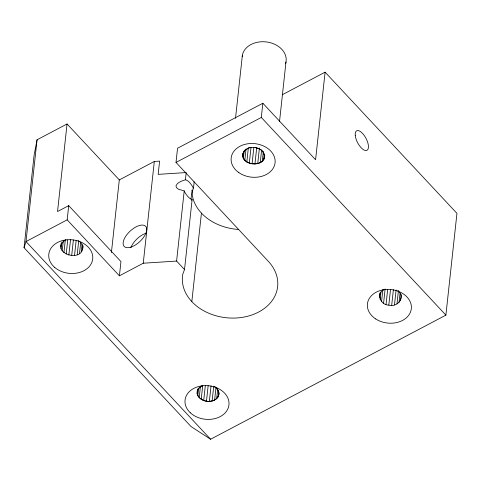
<?xml version="1.0" encoding="UTF-8"?>
<svg xmlns="http://www.w3.org/2000/svg" width="481" height="481" viewBox="0 0 481 481"><rect width="100%" height="100%" fill="white"/><g stroke="black" fill="none" stroke-linecap="round" stroke-linejoin="round"><path stroke-width="0.72" d="M262.812 151.509C272.967 169.12 233.772 166.931 244.619 150.505M397.715 290.939C406.553 296.633 397.204 307.96 388.816 305.128C380.05 305.237 375.396 292.045 385.059 289.303M214.851 386.712L214.129 386.435L216.859 388.383L218.969 392.532L218.152 396.825C213.047 404.172 199.465 402.375 197.096 393.536L197.913 389.249L201.443 385.972M82.96 246.206C83.009 264.929 47.775 251.425 65.855 239.797M191.041 199.032C191.24 193.128 194.222 187.728 194.053 181.758M282.215 94.781L325.102 72.162L456.95 213.372L445.893 315.133L210.588 439.249L191.059 426.575L24.05 247.715L34.079 155.411L37.055 139.797L67.051 123.972L119.3 179.924L111.4 252.645M37.055 139.797L25.998 241.558L24.05 247.715M67.051 123.972L57.54 211.538L68.717 205.64L120.965 261.592L119.408 275.823L143.254 263.221L176.593 261.075L184.518 269.558L182.822 274.08A47.847 36.49 6.2 0 0 241.823 317.436A47.847 36.49 6.2 0 0 268.302 261.279L176.004 162.434L177.549 148.238L262.848 103.247L315.59 159.728L325.102 72.162M60.774 246.549L61.099 243.572M61.123 248.749L61.851 242.051M62.199 250.841L63.33 240.422M119.408 275.823L67.178 219.841L68.717 205.64M63.931 252.681L65.302 240.025M66.192 254.142L67.731 239.995M68.837 255.122L70.539 239.49M71.687 255.555L73.383 239.929M74.543 255.417L76.16 240.53M77.207 254.714L78.662 241.318M79.503 253.493L80.718 242.328M81.277 251.834L82.083 244.39M82.401 249.861L82.888 245.394M143.254 263.221L154.311 161.454L159.608 161.117L158.171 174.369L186.207 172.559L185.419 179.792C181.89 180.94 177.453 182.149 175.95 185.913L176.527 187.698L178.613 189.267L184.217 190.891L184.878 192.268A11.039 4.732 62.2 0 0 191.468 199.332L192.129 199.477L184.518 269.558M176.593 261.075L184.217 190.891M191.829 301.617L201.443 213.107M197.096 393.536L197.577 389.069M219.095 393.248L218.278 396.23L216.684 398.653C211.045 403.21 201.665 401.96 197.805 395.701L198.611 388.257M199.206 397.691L200.421 386.526M201.214 399.356L202.754 385.215M203.685 400.595L205.303 385.708M235.522 118.308L242.376 55.231M206.457 401.316L208.153 385.69M209.331 401.479L211.027 385.846M212.115 401.058L213.732 386.171M214.622 400.096L215.999 387.439M242.701 156.169L243.025 153.18M216.684 398.653L217.652 389.718M243.404 158.333L244.216 150.872M218.152 396.825L218.723 391.612M244.811 160.317L246.031 149.122M246.819 161.989L248.358 147.805M249.29 163.227L250.992 147.553M252.056 163.949L253.842 147.529M254.936 164.105L256.716 147.685M445.893 315.133L261.303 117.448L262.848 103.247M257.72 163.69L259.421 148.016M260.227 162.728L261.61 150.036M262.289 161.279L263.341 151.575M263.756 159.451L264.328 154.227M264.616 156.62L264.778 155.129M279.533 121.404L285.979 62.037M379.455 297.348L379.942 292.881M380.164 299.513L380.976 292.069M381.571 301.503L382.864 289.592M383.579 303.168L385.113 289.027M386.051 304.407L387.668 289.52M388.816 305.128L390.518 289.502M391.69 305.291L393.392 289.658M394.48 304.87L396.097 289.983M396.987 303.908L398.442 290.506M399.05 302.465L400.018 293.53M400.517 300.631L401.166 294.679M191.63 200.367L192.129 199.477M244.985 150.048L248.924 147.883M119.3 179.924L154.311 161.454M67.178 219.841L25.998 241.558L210.588 439.249M176.004 162.434L261.303 117.448M202.717 385.606L199.381 387.421L197.787 389.838L197.132 391.336L197.805 395.701M249.555 147.643L250.944 147.433M185.419 179.792L186.213 179.972A11.039 4.732 62.2 0 1 192.809 187.031L193.356 188.179M255.213 147.384L259.836 149.032M78.132 240.584C80.736 241.979 82.738 244.673 82.804 247.697M260.455 149.344L262.458 151.01M215.314 387.133L218.26 390.368L218.933 394.739M238.696 229.467A47.847 36.49 6.2 0 1 191.961 189.947M242.183 56.686A22.084 16.841 6.2 0 1 267.334 42.069A22.084 16.841 6.2 0 1 285.624 63.462M130.928 247.511A14.725 7.131 -43 0 1 146.062 233.213M238.865 172.625A22.084 16.841 6.2 0 0 274.795 164.406A22.084 16.841 6.2 0 0 245.707 144.168A22.084 16.841 6.2 0 0 238.865 172.625M246.669 161.64A10.792 8.231 6.2 0 0 264.231 157.624A10.792 8.231 6.2 0 0 250.012 147.733A10.792 8.231 6.2 0 0 246.669 161.64M375.733 318.957A22.084 16.841 6.2 0 0 411.171 309.716A22.084 16.841 6.2 0 0 381.199 290.265A22.084 16.841 6.2 0 0 375.733 318.957M54.75 267.466A22.084 16.841 6.2 0 0 91.871 262.367A22.084 16.841 6.2 0 0 65.656 239.935A22.084 16.841 6.2 0 0 54.75 267.466M190.332 412.782A22.084 16.841 6.2 0 0 227.808 408.994A22.084 16.841 6.2 0 0 202.874 385.732A22.084 16.841 6.2 0 0 190.332 412.782M130.898 247.126A14.725 7.131 -43 0 0 146.567 227.928A14.725 7.131 -43 0 0 127.345 234.067A14.725 7.131 -43 0 0 130.898 247.126M355.261 135.576A11.039 4.732 62.2 0 0 365.945 150.571A11.039 4.732 62.2 0 0 364.279 135.528A11.039 4.732 62.2 0 0 355.261 135.576"/></g></svg>
